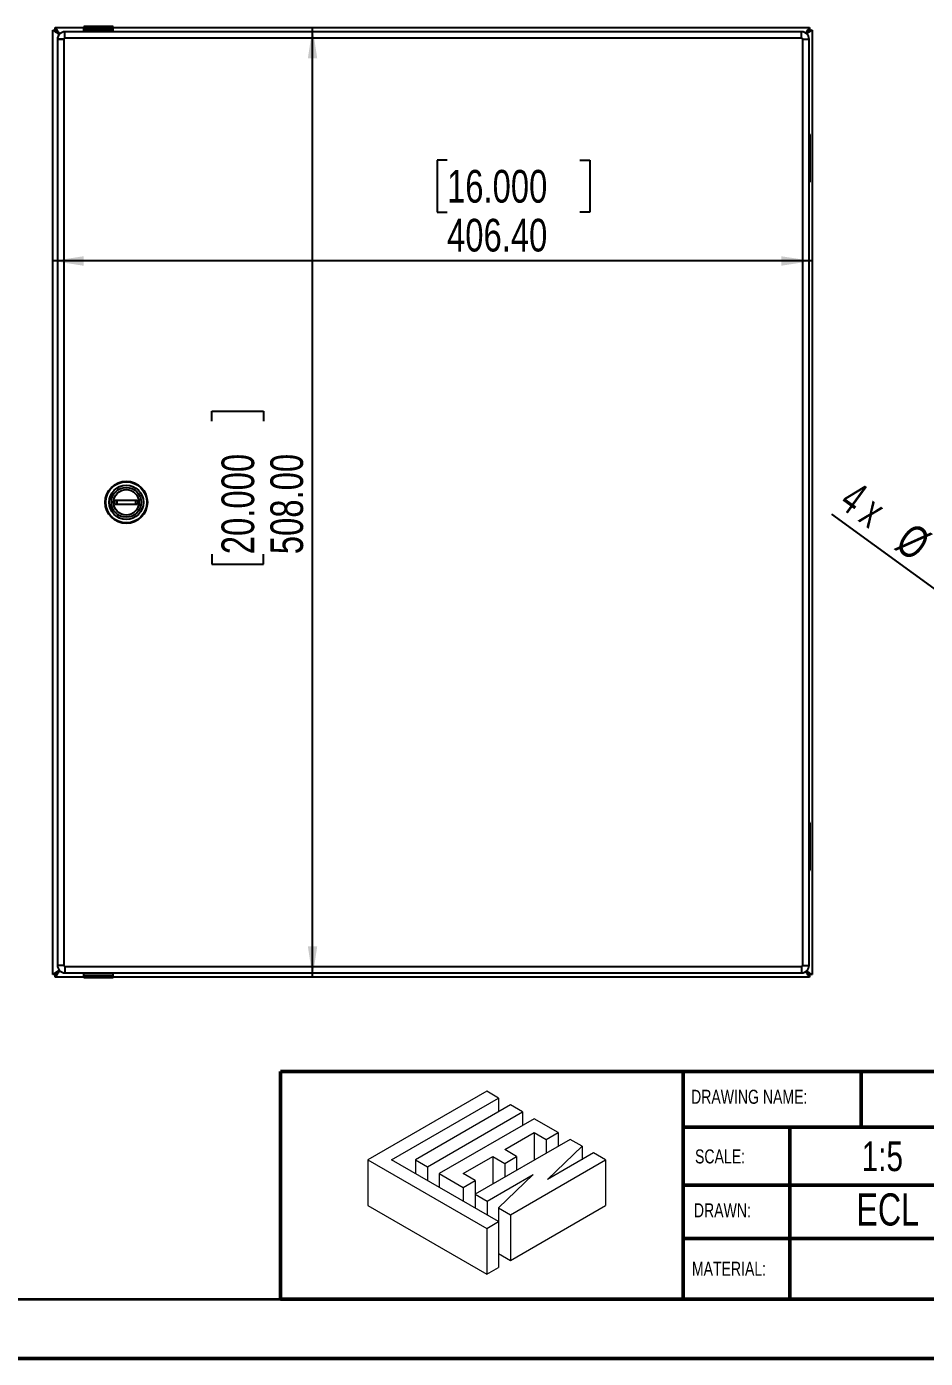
# Model space of a CAD drawing. Header units: millimetres. Extents: x 0 to 279, y 0 to 216.
# Drawn here: x 95.9 to 192.1, y 0 to 142.5 of the extents above; entities that cross this region are included whole.
import ezdxf

# ---------------------------------------------------------------- set-up
doc = ezdxf.new("R2010")
doc.units = ezdxf.units.MM
for name, color, linetype in [('DIM', 1, 'Continuous'), ('PAGE_BORDER', 7, 'Continuous'), ('TITLE_BLOCK_BORDER', 7, 'Continuous'), ('TITLE_BLOCK_TEXT', 8, 'Continuous')]:
    doc.layers.add(name, color=color, linetype=linetype)
doc.styles.add('SLDTEXTSTYLE0', font='TXT', dxfattribs={"width": 0.75})
doc.styles.add('SLDTEXTSTYLE2', font='TXT', dxfattribs={"width": 0.666667})
doc.dimstyles.new('SLDDIMSTYLE3', dxfattribs={"dimtxt": 3.5, "dimasz": 3.302, "dimexe": 0, "dimexo": 0.0625, "dimgap": 0.875, "dimtad": 1, "dimlfac": 5, "dimrnd": 1e-09, "dimzin": 4, "dimdsep": 46, "dimtxsty": 'SLDTEXTSTYLE0', "dimsah": 1, "dimcen": 0.09, "dimadec": 0, "dimazin": 1, "dimtfac": 1, "dimtofl": 0, "dimtmove": 0, "dimatfit": 3, "dimfxl": 1, "dimfrac": 2, "dimtolj": 1, "dimtzin": 12, "dimarcsym": 0})
doc.dimstyles.new('SLDDIMSTYLE6', dxfattribs={"dimtxt": 3.5, "dimasz": 3.302, "dimexe": 0, "dimexo": 0.0625, "dimgap": 0.875, "dimtad": 1, "dimlfac": 5, "dimrnd": 1e-09, "dimzin": 4, "dimdsep": 46, "dimtxsty": 'SLDTEXTSTYLE0', "dimblk1": 'NONE', "dimsah": 1, "dimcen": 0, "dimadec": 0, "dimazin": 1, "dimtfac": 1, "dimtmove": 0, "dimatfit": 3, "dimldrblk": 'NONE', "dimfxl": 1, "dimfrac": 2, "dimtolj": 1, "dimtzin": 12, "dimarcsym": 0})

# ---------------------------------------------------------------- blocks, each defined once
blk = doc.blocks.new('Lien3D Logo')
at = {"color": 7, "linetype": 'Continuous', "lineweight": 18}
for p, q in [((10.61, 16.33), (0, 10.21)), ((2.13, 10.21), (11.67, 15.71)), ((11.67, 15.71), (10.61, 16.33)), ((11.67, 15.71), (11.67, 14.49)), ((12.73, 15.1), (4.26, 10.21)), ((5.32, 9.59), (13.8, 14.49)), ((13.8, 14.49), (12.73, 15.1)), ((13.8, 14.49), (13.8, 13.26)), ((14.86, 13.87), (6.38, 8.98)), ((16.99, 12.64), (14.86, 13.87)), ((18.05, 12.03), (9.57, 7.13)), ((12.22, 11.12), (14.86, 12.64)), ((14.86, 12.64), (15.93, 12.03)), ((14.86, 12.64), (14.86, 10.19)), ((15.93, 12.03), (16.99, 12.64)), ((15.93, 12.03), (15.93, 10.8)), ((16.99, 12.64), (16.99, 11.42)), ((19.12, 11.42), (18.05, 12.03)), ((13.28, 10.5), (12.22, 11.12)), ((16.04, 8.45), (19.12, 11.42)), ((20.15, 10.82), (16.04, 8.45)), ((19.12, 11.42), (19.12, 10.22)), ((21.21, 10.21), (20.15, 10.82)), ((0, 10.21), (0, 6.12)), ((0, 10.21), (10.61, 4.08)), ((11.67, 4.7), (2.13, 10.21)), ((4.26, 10.21), (4.26, 8.98)), ((4.26, 10.21), (5.32, 9.59)), ((5.32, 9.59), (5.32, 8.36)), ((8.51, 8.98), (11.15, 10.5)), ((11.15, 10.5), (12.22, 9.89)), ((11.15, 10.5), (11.15, 8.05)), ((12.22, 9.89), (13.28, 10.5)), ((12.22, 9.89), (12.22, 8.66)), ((12.73, 5.31), (21.21, 10.21)), ((13.28, 10.5), (13.28, 9.28)), ((21.21, 10.21), (21.21, 6.12)), ((6.38, 8.98), (8.51, 7.75)), ((6.38, 8.98), (6.38, 7.75)), ((9.57, 8.36), (8.51, 8.98)), ((8.51, 7.75), (9.57, 8.36)), ((9.57, 8.36), (9.57, 7.13)), ((10.64, 6.52), (14.75, 8.89)), ((14.75, 8.89), (11.67, 5.93)), ((8.51, 7.75), (8.51, 6.52)), ((9.57, 7.13), (10.64, 6.52)), ((9.57, 7.13), (9.57, 5.91)), ((0, 6.12), (10.61, 0)), ((10.64, 6.52), (10.64, 5.29)), ((12.73, 1.23), (21.21, 6.12)), ((11.67, 5.93), (12.73, 5.31)), ((11.67, 5.93), (11.67, 4.7)), ((12.73, 5.31), (12.73, 1.23)), ((10.61, 4.08), (11.67, 4.7)), ((10.61, 4.08), (10.61, 0)), ((11.67, 4.7), (11.67, 0.61)), ((11.67, 1.84), (12.73, 1.23)), ((10.61, 0), (11.67, 0.61))]:
    blk.add_line(p, q, dxfattribs=at)
blk = doc.blocks.new('_D_4')
at = {"layer": 'DIM'}
for p, q in [((140.92, 128.22), (139.85, 128.22)), ((139.85, 128.22), (139.85, 122.66)), ((155.14, 128.22), (156.21, 128.22)), ((156.21, 128.22), (156.21, 122.66)), ((139.85, 122.66), (140.92, 122.66)), ((156.21, 122.66), (155.14, 122.66)), ((179.99, 117.43), (98.71, 117.43))]:
    blk.add_line(p, q, dxfattribs=at)
for points in [[(98.71, 117.43), (102.01, 116.92), (102.01, 117.93)], [(179.99, 117.43), (176.69, 117.93), (176.69, 116.92)]]:
    blk.add_solid(points, dxfattribs=at)
at = {"layer": 'DIM', "char_height": 3.5, "attachment_point": 1, "style": 'SLDTEXTSTYLE0'}
for s, insert in [('16.000', (140.92, 127.17)), ('406.40', (140.92, 121.94))]:
    blk.add_mtext(s, dxfattribs=dict(at, insert=insert))
blk = doc.blocks.new('_D_5')
at = {"layer": 'DIM'}
for p, q in [((126.53, 40.8), (126.53, 142.4)), ((115.73, 100.27), (115.73, 101.34)), ((115.73, 101.34), (121.29, 101.34)), ((121.29, 101.34), (121.29, 100.27)), ((115.73, 86.05), (115.73, 84.98)), ((121.29, 84.98), (121.29, 86.05)), ((115.73, 84.98), (121.29, 84.98))]:
    blk.add_line(p, q, dxfattribs=at)
for points in [[(126.53, 142.4), (126.02, 139.1), (127.03, 139.1)], [(126.53, 40.8), (127.03, 44.1), (126.02, 44.1)]]:
    blk.add_solid(points, dxfattribs=at)
at = {"layer": 'DIM', "char_height": 3.5, "attachment_point": 1, "rotation": 90, "style": 'SLDTEXTSTYLE0'}
for s, insert in [('20.000', (116.78, 86.05)), ('508.00', (122.01, 86.05))]:
    blk.add_mtext(s, dxfattribs=dict(at, insert=insert))
blk = doc.blocks.new('_D_18')
at = {"layer": 'DIM'}
for q in [(182.11, 90.34), (215.48, 66.01)]:
    blk.add_line((214.68, 66.6), q, dxfattribs=at)
blk.add_solid([(214.68, 66.6), (212.31, 68.95), (211.71, 68.13)], dxfattribs=at)
at = {"layer": 'DIM', "char_height": 3.5, "attachment_point": 1, "rotation": 323.9101}
for s, insert, style in [('4 x', (184.79, 94.02), 'SLDTEXTSTYLE2'), ('%%c', (190.75, 89.61), 'SLDTEXTSTYLE0'), ('5.00', (195.05, 86.54), 'SLDTEXTSTYLE0')]:
    blk.add_mtext(s, dxfattribs=dict(at, insert=insert, style=style))
blk = doc.blocks.new('_NONE')

msp = doc.modelspace()

# ---------------------------------------------------------------- linework, layer by layer
at = {"color": 7, "linetype": 'Continuous', "lineweight": 25}
for p, q in [((105.1921, 142.5025), (102.0425, 142.5025)), ((102.0425, 142.5025), (102.0425, 142.3802)), ((105.1921, 142.3802), (105.1921, 142.5025)), ((98.7101, 41.0712), (98.7101, 142.132)), ((98.7101, 142.132), (98.9437, 142.132)), ((98.9797, 142.4016), (102.0425, 142.4016)), ((98.9797, 142.1679), (98.9797, 142.4016)), ((99.9089, 141.1565), (99.2231, 141.1565)), ((99.2231, 141.1565), (99.2231, 42.0467)), ((99.9089, 141.157), (99.9089, 141.1565)), ((99.9089, 141.1565), (99.9089, 42.0467)), ((100.0212, 141.2687), (100.0207, 141.2687)), ((100.0212, 141.2687), (100.0212, 141.9545)), ((178.877, 141.9545), (100.0212, 141.9545)), ((178.877, 141.2687), (100.0212, 141.2687)), ((102.0425, 142.3802), (105.1921, 142.3802)), ((102.0425, 142.3227), (102.0425, 142.3802)), ((105.1921, 142.3227), (102.0425, 142.3227)), ((102.0425, 142.1704), (102.0425, 142.3227)), ((105.1921, 142.1704), (102.0425, 142.1704)), ((102.0425, 141.9545), (102.0425, 142.1704)), ((105.1921, 142.4016), (179.7205, 142.4016)), ((105.1921, 142.3802), (105.1921, 142.3227)), ((105.1921, 142.1704), (105.1921, 142.3227)), ((105.1921, 141.9545), (105.1921, 142.1704)), ((178.877, 141.2687), (178.877, 141.9545)), ((178.8775, 141.325), (178.877, 141.3245)), ((178.8775, 141.2687), (178.877, 141.2687)), ((178.9893, 141.1565), (178.9893, 141.157)), ((178.9893, 42.0467), (178.9893, 141.1565)), ((178.9893, 141.1565), (179.6751, 141.1565)), ((179.6751, 130.999), (179.6751, 141.1565)), ((179.7205, 142.4016), (179.7205, 142.1679)), ((179.7564, 142.132), (179.9901, 142.132)), ((179.9901, 142.132), (179.9901, 41.0712)), ((179.6739, 125.9678), (179.6739, 130.8954)), ((179.7792, 130.9716), (179.6885, 130.9716)), ((179.7792, 125.8916), (179.7792, 130.9716)), ((179.6751, 57.339), (179.6751, 125.8641)), ((179.688, 125.8916), (179.7792, 125.8916)), ((105.3892, 91.8175), (107.7891, 91.8175)), ((107.7891, 91.3857), (105.3892, 91.3857)), ((179.6739, 52.3078), (179.6739, 57.2354)), ((179.7792, 57.3116), (179.6885, 57.3116)), ((179.7792, 52.2316), (179.7792, 57.3116)), ((179.6751, 42.0467), (179.6751, 52.2041)), ((179.688, 52.2316), (179.7792, 52.2316)), ((99.9089, 42.0467), (99.2231, 42.0467)), ((99.9089, 42.0467), (99.9089, 42.0462)), ((100.0207, 41.9344), (100.0212, 41.9344)), ((100.0212, 41.9344), (178.877, 41.9344)), ((100.0212, 41.9344), (100.0212, 41.2486)), ((178.877, 41.9344), (178.8775, 41.9344)), ((178.877, 41.9344), (178.877, 41.2486)), ((178.877, 41.8787), (178.8775, 41.8782)), ((178.9893, 42.0462), (178.9893, 42.0467)), ((178.9893, 42.0467), (179.6751, 42.0467)), ((98.9437, 41.0712), (98.7101, 41.0712)), ((98.9797, 40.8016), (98.9797, 41.0352)), ((102.0425, 40.8016), (98.9797, 40.8016)), ((100.0212, 41.2486), (178.877, 41.2486)), ((102.0425, 41.0149), (102.0425, 41.2486)), ((102.0425, 41.0149), (105.1921, 41.0149)), ((102.0425, 40.8069), (102.0425, 41.0149)), ((102.0425, 40.8069), (105.1921, 40.8069)), ((102.0425, 40.7552), (102.0425, 40.8069)), ((102.0425, 40.7552), (105.1921, 40.7552)), ((105.1921, 41.0149), (105.1921, 41.2486)), ((105.1921, 40.8069), (105.1921, 41.0149)), ((105.1921, 40.7552), (105.1921, 40.8069)), ((179.7205, 40.8016), (105.1921, 40.8016)), ((179.7205, 41.0352), (179.7205, 40.8016)), ((179.9901, 41.0712), (179.7564, 41.0712))]:
    msp.add_line(p, q, dxfattribs=at)
at = {"color": 8, "linetype": 'Continuous', "lineweight": 25}
for p, q in [((99.2028, 141.9088), (99.2028, 141.8729)), ((99.2387, 141.9088), (99.2028, 141.9088)), ((99.4263, 141.1565), (99.4263, 141.157)), ((100.0207, 141.6853), (100.0212, 141.6853)), ((178.877, 141.6853), (178.8775, 141.6853)), ((179.2738, 141.157), (179.2738, 141.1565)), ((179.4973, 141.9088), (179.4614, 141.9088)), ((179.4973, 141.8729), (179.4973, 141.9088)), ((99.2028, 41.3302), (99.2028, 41.2943)), ((99.4263, 42.0462), (99.4263, 42.0467)), ((100.0212, 41.5178), (100.0207, 41.5178)), ((178.8775, 41.5178), (178.877, 41.5178)), ((179.2738, 42.0467), (179.2738, 42.0462)), ((179.4973, 41.2943), (179.4973, 41.3302)), ((99.2028, 41.2943), (99.2387, 41.2943)), ((179.4614, 41.2943), (179.4973, 41.2943))]:
    msp.add_line(p, q, dxfattribs=at)
at = {"color": 7, "linetype": 'Continuous', "lineweight": 50}
msp.add_line((0, 0), (279.4, 0), dxfattribs=at)
at = {"color": 7, "linetype": 'Continuous', "lineweight": 25}
for radius in [2.2606, 2.2225, 2.1971, 1.8264, 1.5978, 1.3589]:
    msp.add_circle((106.5891, 91.6016), radius, dxfattribs=at)
for centre, start, end in [((100.0207, 141.157), 90, 180), ((178.8775, 141.157), 0, 90), ((100.0207, 42.0462), 180, 270), ((178.8775, 42.0462), 270, 0)]:
    msp.add_arc(centre, 0.7976, start, end, dxfattribs=at)
for points, knots in [([(99.4263, 141.6494), (99.3304, 141.714), (99.1395, 141.8426), (98.911, 141.9966), (98.7656, 142.0946), (98.7141, 142.1292), (98.7108, 142.1314), (98.7101, 142.132)], [0, 0, 0, 0, 0.2791987, 0.55594166, 0.74806193, 0.94114863, 1, 1, 1, 1]), ([(99.4263, 141.6494), (99.352, 141.7237), (99.2255, 141.8502), (99.0772, 141.9985), (98.9916, 142.0841), (98.9498, 142.1259), (98.9455, 142.1302), (98.9437, 142.132)], [0, 0, 0, 0, 0.34183982, 0.58108069, 0.75805525, 0.8989815, 1, 1, 1, 1]), ([(98.9797, 142.4016), (98.9797, 142.4016), (98.9845, 142.3943), (99.0134, 142.3515), (99.0376, 142.3156), (99.0955, 142.2297), (99.1184, 142.1957), (99.1715, 142.1168), (99.2018, 142.0719), (99.2686, 141.9728), (99.3051, 141.9186), (99.3818, 141.8046), (99.422, 141.745), (99.4623, 141.6853)], [0, 0, 0, 0, 0.25, 0.25, 0.5, 0.5, 0.625, 0.625, 0.75, 0.75, 0.875, 0.875, 1, 1, 1, 1]), ([(98.9797, 142.1679), (98.9797, 142.1679), (98.9845, 142.163), (99.0134, 142.1342), (99.0376, 142.11), (99.0955, 142.0521), (99.1184, 142.0292), (99.1715, 141.976), (99.2018, 141.9458), (99.2686, 141.879), (99.3051, 141.8425), (99.3818, 141.7657), (99.422, 141.7255), (99.4623, 141.6853)], [0, 0, 0, 0, 0.25, 0.25, 0.5, 0.5, 0.625, 0.625, 0.75, 0.75, 0.875, 0.875, 1, 1, 1, 1]), ([(99.2231, 141.157), (99.2307, 141.157), (99.2459, 141.157), (99.3641, 141.157), (99.5381, 141.157), (99.731, 141.157), (99.8584, 141.157), (99.9089, 141.157)], [0, 0, 0, 0, 0.2146944, 0.42938723, 0.64408211, 0.85877748, 1, 1, 1, 1]), ([(100.0207, 141.2687), (100.0066, 141.2672), (99.985, 141.2649), (99.9589, 141.251), (99.9411, 141.2366), (99.9267, 141.2188), (99.9128, 141.1927), (99.9104, 141.171), (99.9089, 141.157)], [0, 0, 0, 0, 0.239446739, 0.369419897, 0.499995046, 0.629969468, 0.760553261, 1, 1, 1, 1]), ([(100.0207, 141.2687), (100.0207, 141.3147), (100.0207, 141.4375), (100.0207, 141.6276), (100.0207, 141.8047), (100.0207, 141.9295), (100.0207, 141.946), (100.0207, 141.9545)], [0, 0, 0, 0, 0.12854858, 0.3432692, 0.55798968, 0.77270473, 1, 1, 1, 1]), ([(178.8775, 141.2687), (178.8775, 141.3147), (178.8775, 141.4375), (178.8775, 141.6276), (178.8775, 141.8047), (178.8775, 141.9295), (178.8775, 141.946), (178.8775, 141.9545)], [0, 0, 0, 0, 0.12854858, 0.3432692, 0.55798968, 0.77270473, 1, 1, 1, 1]), ([(178.8775, 141.2687), (178.8916, 141.2672), (178.9133, 141.2649), (178.9394, 141.251), (178.9571, 141.2365), (178.9716, 141.2187), (178.9855, 141.1927), (178.9878, 141.171), (178.9893, 141.157)], [0, 0, 0, 0, 0.2394465, 0.37002232, 0.49999661, 0.6305956, 0.7605535, 1, 1, 1, 1]), ([(178.9893, 141.157), (179.0353, 141.157), (179.1581, 141.157), (179.3482, 141.157), (179.5253, 141.157), (179.6501, 141.157), (179.6666, 141.157), (179.6751, 141.157)], [0, 0, 0, 0, 0.12854606, 0.34326708, 0.55798796, 0.7727048, 1, 1, 1, 1]), ([(179.3174, 141.8034), (179.3549, 141.8589), (179.456, 142.0091), (179.5849, 142.2004), (179.6831, 142.3461), (179.7177, 142.3975), (179.7199, 142.4008), (179.7205, 142.4016)], [0, 0, 0, 0, 0.18388201, 0.49722066, 0.71474637, 0.93336629, 1, 1, 1, 1]), ([(179.3409, 141.7884), (179.3801, 141.8275), (179.471, 141.9184), (179.5868, 142.0342), (179.6727, 142.1201), (179.7144, 142.1618), (179.7187, 142.1661), (179.7205, 142.1679)], [0, 0, 0, 0, 0.21544576, 0.50062636, 0.71159144, 0.8795816, 1, 1, 1, 1]), ([(179.7564, 142.132), (179.7555, 142.1311), (179.7531, 142.1287), (179.7233, 142.0988), (179.6481, 142.0237), (179.531, 141.9066), (179.433, 141.8086), (179.3848, 141.7603)], [0, 0, 0, 0, 0.08356594, 0.24338483, 0.44805364, 0.72819452, 1, 1, 1, 1]), ([(179.9901, 142.132), (179.9886, 142.131), (179.9843, 142.128), (179.9337, 142.094), (179.8227, 142.0192), (179.6567, 141.9073), (179.5105, 141.8089), (179.423, 141.7499), (179.4123, 141.7427)], [0, 0, 0, 0, 0.09440645, 0.28516489, 0.48116892, 0.70356472, 0.96401144, 1, 1, 1, 1]), ([(179.6739, 130.8954), (179.674, 130.9125), (179.6742, 130.9467), (179.675, 130.9807), (179.6751, 130.9962), (179.6751, 130.999)], [0, 0, 0, 0, 0.45084156, 0.9016659, 1, 1, 1, 1]), ([(179.6751, 125.8641), (179.6749, 125.8778), (179.6746, 125.9051), (179.6739, 125.9432), (179.6739, 125.964), (179.6739, 125.9678)], [0, 0, 0, 0, 0.44984219, 0.89961351, 1, 1, 1, 1]), ([(105.3892, 91.3857), (105.3836, 91.4227), (105.3724, 91.4969), (105.3664, 91.6418), (105.3802, 91.7483), (105.3892, 91.8175)], [0, 0, 0, 0, 0.25923985, 0.51847967, 1, 1, 1, 1]), ([(105.5879, 91.8175), (105.5823, 91.746), (105.574, 91.6384), (105.5775, 91.4941), (105.5844, 91.4218), (105.5879, 91.3857)], [0, 0, 0, 0, 0.49668859, 0.74793833, 1, 1, 1, 1]), ([(107.5904, 91.3857), (107.5959, 91.4571), (107.6043, 91.5647), (107.6008, 91.709), (107.5939, 91.7813), (107.5904, 91.8175)], [0, 0, 0, 0, 0.49668848, 0.74793819, 1, 1, 1, 1]), ([(107.7891, 91.8175), (107.7947, 91.7804), (107.8059, 91.7062), (107.8119, 91.5613), (107.7981, 91.4549), (107.7891, 91.3857)], [0, 0, 0, 0, 0.25924008, 0.51847987, 1, 1, 1, 1]), ([(179.6739, 57.2354), (179.674, 57.2525), (179.6742, 57.2867), (179.675, 57.3207), (179.6751, 57.3362), (179.6751, 57.339)], [0, 0, 0, 0, 0.45082734, 0.90166335, 1, 1, 1, 1]), ([(179.6751, 52.2041), (179.6749, 52.2178), (179.6746, 52.2451), (179.6739, 52.2832), (179.6739, 52.304), (179.6739, 52.3078)], [0, 0, 0, 0, 0.44983038, 0.8995899, 1, 1, 1, 1]), ([(98.7101, 41.0712), (98.7115, 41.0721), (98.7159, 41.0751), (98.7664, 41.1091), (98.8775, 41.184), (99.0432, 41.2956), (99.2348, 41.4247), (99.3692, 41.5153), (99.4263, 41.5538)], [0, 0, 0, 0, 0.08162035, 0.24654308, 0.41600097, 0.6082762, 0.83344886, 1, 1, 1, 1]), ([(98.9437, 41.0712), (98.9446, 41.072), (98.947, 41.0745), (98.9769, 41.1043), (99.0519, 41.1793), (99.1867, 41.3141), (99.3221, 41.4495), (99.4082, 41.5356), (99.4263, 41.5538)], [0, 0, 0, 0, 0.06906342, 0.20114641, 0.3702958, 0.6018194, 0.91616673, 1, 1, 1, 1]), ([(99.4623, 41.5178), (99.422, 41.4581), (99.3818, 41.3985), (99.3051, 41.2846), (99.2686, 41.2303), (99.2018, 41.1312), (99.1715, 41.0863), (99.1184, 41.0074), (99.0955, 40.9735), (99.0376, 40.8875), (99.0134, 40.8516), (98.9845, 40.8088), (98.9797, 40.8016), (98.9797, 40.8016)], [0, 0, 0, 0, 0.125, 0.125, 0.25, 0.25, 0.375, 0.375, 0.5, 0.5, 0.75, 0.75, 1, 1, 1, 1]), ([(99.4623, 41.5178), (99.422, 41.4776), (99.3818, 41.4374), (99.3051, 41.3607), (99.2686, 41.3241), (99.2018, 41.2573), (99.1715, 41.2271), (99.1184, 41.1739), (99.0955, 41.1511), (99.0376, 41.0932), (99.0134, 41.069), (98.9845, 41.0401), (98.9797, 41.0352), (98.9797, 41.0352)], [0, 0, 0, 0, 0.125, 0.125, 0.25, 0.25, 0.375, 0.375, 0.5, 0.5, 0.75, 0.75, 1, 1, 1, 1]), ([(99.9089, 42.0462), (99.8629, 42.0462), (99.7401, 42.0462), (99.55, 42.0462), (99.373, 42.0462), (99.2481, 42.0462), (99.2316, 42.0462), (99.2231, 42.0462)], [0, 0, 0, 0, 0.12854617, 0.34326738, 0.55798846, 0.7727041, 1, 1, 1, 1]), ([(100.0207, 41.9344), (100.0066, 41.9359), (99.9849, 41.9382), (99.9589, 41.9521), (99.9411, 41.9666), (99.9267, 41.9844), (99.9128, 42.0104), (99.9104, 42.0321), (99.9089, 42.0462)], [0, 0, 0, 0, 0.2394465, 0.37002232, 0.49999661, 0.6305956, 0.7605535, 1, 1, 1, 1]), ([(100.0207, 41.9344), (100.0207, 41.8884), (100.0207, 41.7656), (100.0207, 41.5755), (100.0207, 41.3984), (100.0207, 41.2736), (100.0207, 41.2571), (100.0207, 41.2486)], [0, 0, 0, 0, 0.12854858, 0.3432692, 0.55798968, 0.77270473, 1, 1, 1, 1]), ([(178.9893, 42.0462), (178.9878, 42.0321), (178.9855, 42.0104), (178.9716, 41.9843), (178.9571, 41.9666), (178.9393, 41.9521), (178.9133, 41.9382), (178.8916, 41.9359), (178.8775, 41.9344)], [0, 0, 0, 0, 0.239446739, 0.370030532, 0.500004954, 0.630580103, 0.760553261, 1, 1, 1, 1]), ([(178.8775, 41.9344), (178.8775, 41.8884), (178.8775, 41.7656), (178.8775, 41.5755), (178.8775, 41.3984), (178.8775, 41.2736), (178.8775, 41.2571), (178.8775, 41.2486)], [0, 0, 0, 0, 0.12854858, 0.3432692, 0.55798968, 0.77270473, 1, 1, 1, 1]), ([(178.9893, 42.0462), (179.0353, 42.0462), (179.1581, 42.0462), (179.3482, 42.0462), (179.5253, 42.0462), (179.6501, 42.0462), (179.6666, 42.0462), (179.6751, 42.0462)], [0, 0, 0, 0, 0.12854606, 0.34326708, 0.55798796, 0.7727048, 1, 1, 1, 1]), ([(179.7205, 40.8016), (179.7195, 40.803), (179.7166, 40.8074), (179.6825, 40.8579), (179.6077, 40.9689), (179.4959, 41.1349), (179.3928, 41.2879), (179.3291, 41.3824), (179.3173, 41.4)], [0, 0, 0, 0, 0.092249676, 0.278648595, 0.470174917, 0.687486583, 0.941983605, 1, 1, 1, 1]), ([(179.7205, 41.0352), (179.7196, 41.0361), (179.7172, 41.0385), (179.6873, 41.0684), (179.6122, 41.1435), (179.4924, 41.2633), (179.3913, 41.3644), (179.3401, 41.4156)], [0, 0, 0, 0, 0.082185458, 0.239366079, 0.4406504, 0.716168081, 1, 1, 1, 1]), ([(179.3827, 41.4448), (179.4198, 41.4077), (179.5088, 41.3188), (179.6227, 41.2048), (179.7086, 41.119), (179.7503, 41.0772), (179.7546, 41.073), (179.7564, 41.0712)], [0, 0, 0, 0, 0.20681639, 0.49513821, 0.7084196, 0.87825727, 1, 1, 1, 1]), ([(179.4088, 41.4628), (179.4586, 41.4292), (179.6029, 41.332), (179.7888, 41.2067), (179.9346, 41.1085), (179.986, 41.0739), (179.9893, 41.0717), (179.9901, 41.0712)], [0, 0, 0, 0, 0.16810275, 0.48749966, 0.70923113, 0.93207796, 1, 1, 1, 1]), ([(99.2028, 41.2943), (99.1596, 41.2571), (99.1168, 41.2202), (99.045, 41.1584), (99.0163, 41.1336), (98.9748, 41.0979), (98.9618, 41.0868), (98.9464, 41.0734), (98.9437, 41.0712), (98.9437, 41.0712)], [0, 0, 0, 0, 0.25, 0.25, 0.5, 0.5, 0.75, 0.75, 1, 1, 1, 1]), ([(98.9797, 41.0352), (98.9797, 41.0352), (98.9819, 41.0379), (98.9953, 41.0533), (99.0064, 41.0663), (99.0421, 41.1078), (99.0669, 41.1365), (99.1287, 41.2083), (99.1656, 41.2511), (99.2028, 41.2943)], [0, 0, 0, 0, 0.25, 0.25, 0.5, 0.5, 0.75, 0.75, 1, 1, 1, 1])]:
    msp.add_open_spline(points, degree=3, knots=knots, dxfattribs=at)
at = {"layer": 'PAGE_BORDER', "lineweight": 35}
msp.add_line((6.35, 6.35), (273.05, 6.35), dxfattribs=at)
at = {"layer": 'TITLE_BLOCK_BORDER', "lineweight": 50}
for p, q in [((123.0873, 30.7079), (123.0873, 6.35)), ((166.1797, 30.7079), (123.0873, 30.7079)), ((166.1797, 30.7079), (166.1797, 6.35)), ((273.05, 30.7079), (166.1797, 30.7079)), ((185.238, 30.7079), (185.238, 24.7778)), ((273.05, 24.7327), (166.1797, 24.7327)), ((177.6057, 24.7327), (177.6057, 6.35)), ((273.05, 18.5181), (166.1797, 18.5181)), ((166.3596, 12.839), (273.05, 12.839)), ((166.1797, 6.35), (123.0873, 6.35)), ((166.1797, 6.35), (273.05, 6.35))]:
    msp.add_line(p, q, dxfattribs=at)

# ---------------------------------------------------------------- block references
at = {"layer": 'TITLE_BLOCK_BORDER', "xscale": 1.2, "yscale": 1.2, "zscale": 1.2}
msp.add_blockref('Lien3D Logo', (132.4321, 8.9975), dxfattribs=at)

# ---------------------------------------------------------------- texts
at = {"layer": 'TITLE_BLOCK_TEXT', "style": 'SLDTEXTSTYLE0'}
for s, insert, char_height, attachment_point in [('DRAWING NAME:', (167.0419, 28.7409), 1.5, 1), ('1:5', (185.2995, 23.2125), 3.175, 1), ('SCALE:', (167.4667, 22.3605), 1.5, 1), ('ECL', (188.0919, 17.6551), 3.43958, 2), ('DRAWN:', (167.3439, 16.5911), 1.5, 1), ('MATERIAL:', (167.1307, 10.3416), 1.5, 1)]:
    msp.add_mtext(s, dxfattribs=dict(at, insert=insert, char_height=char_height, attachment_point=attachment_point))

# ---------------------------------------------------------------- dimensions: what is measured, and where the dimension line sits
at = {"layer": 'DIM'}
dim = msp.add_linear_dim(base=(98.7101, 117.4251), p1=(179.9901, 142.132), p2=(98.7101, 142.132), dimstyle='SLDDIMSTYLE3', dxfattribs=at)
dim.commit()
dim.dimension.update_dxf_attribs({"geometry": '_D_4', "text_midpoint": (148.0276, 117.4251), "dimtype": 160})
dim = msp.add_linear_dim(base=(126.5264, 142.4016), p1=(98.9797, 40.8016), p2=(98.9797, 142.4016), angle=90, dimstyle='SLDDIMSTYLE3', dxfattribs=at)
dim.commit()
dim.dimension.update_dxf_attribs({"geometry": '_D_5', "text_midpoint": (126.5264, 93.1613), "dimtype": 160})
dim = msp.add_diameter_dim_2p(p1=(215.4847, 66.007), p2=(214.6767, 66.5961), text='4 x <>', dimstyle='SLDDIMSTYLE6', dxfattribs=at)
dim.commit()
dim.dimension.update_dxf_attribs({"geometry": '_D_18', "text_midpoint": (190.788, 84.0096), "dimtype": 163})

doc.saveas('drawing.dxf')
